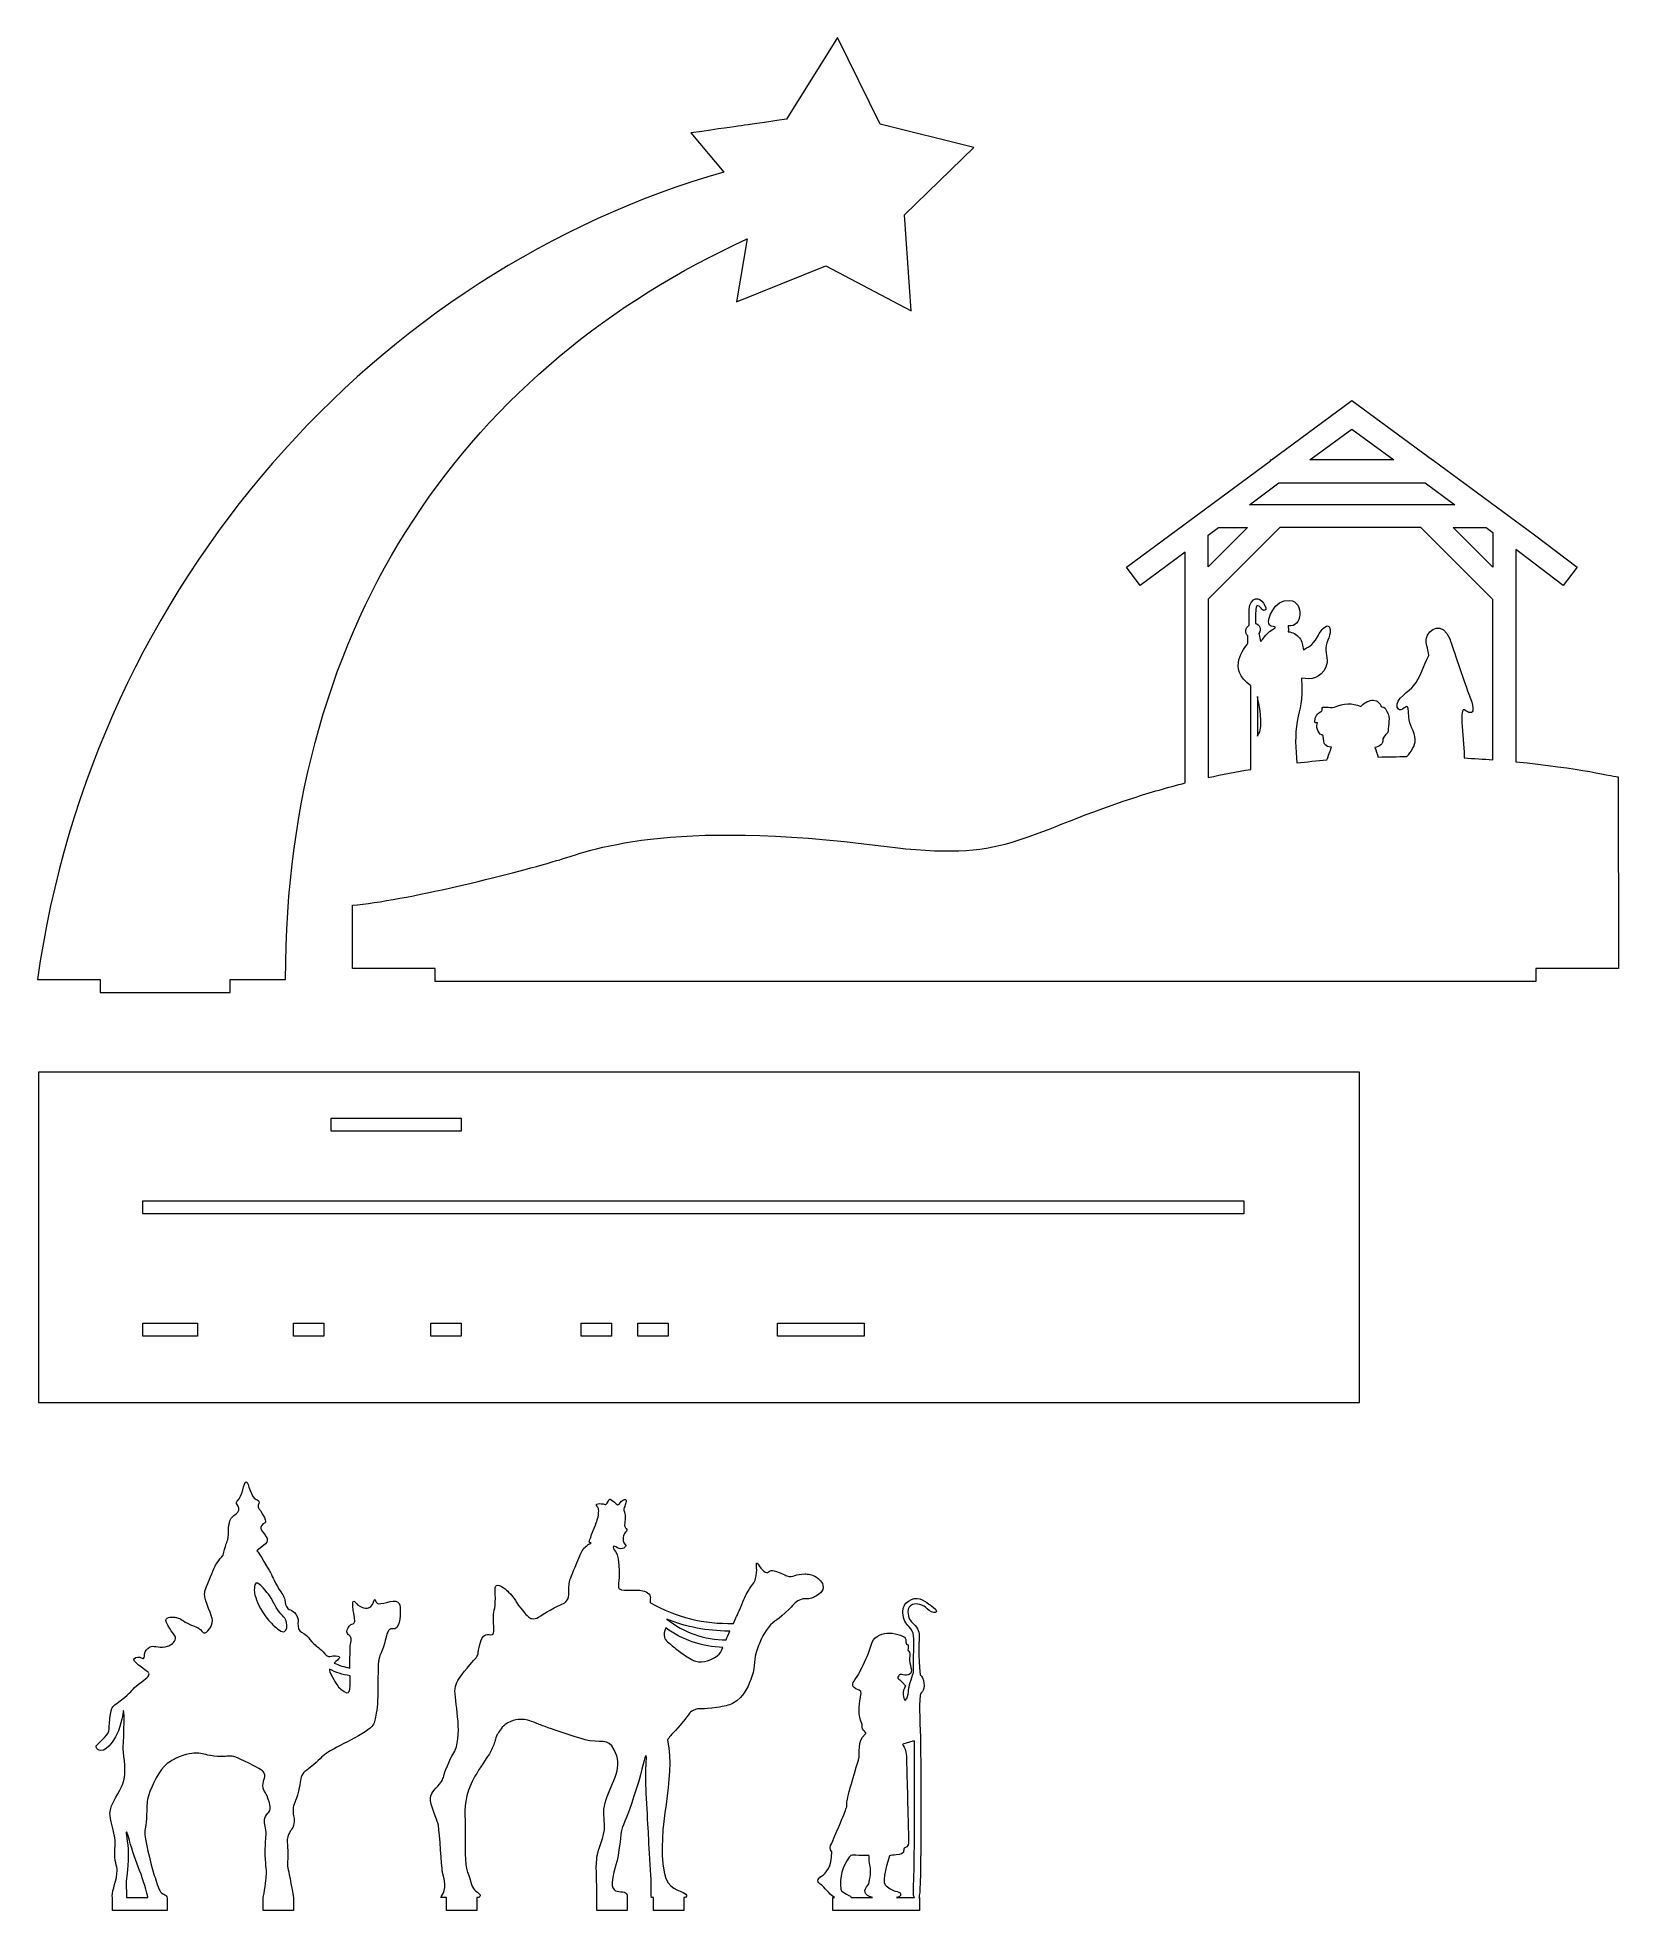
# Model space of a CAD drawing. Header units: inches. Extents: x 365 to 730, y -451 to -18.
import ezdxf

# ---------------------------------------------------------------- set-up
doc = ezdxf.new("R2010")
doc.units = ezdxf.units.IN
doc.header["$MEASUREMENT"] = 0
doc.layers.add('_U+0421_U+043B_U+043E_U+0439 1', color=7, linetype='Continuous')

msp = doc.modelspace()

# ---------------------------------------------------------------- linework, layer by layer
at = {"layer": '_U+0421_U+043B_U+043E_U+0439 1', "color": 1, "lineweight": 5, "true_color": 0xff000d}
for points in [[(668.72, -108.71), (678.44, -115.85), (659.08, -115.85), (668.72, -108.71)], [(651.92, -121.14), (685.65, -121.14), (692.5, -126.18), (645.12, -126.18), (651.92, -121.14)], [(635.61, -133.21), (637.97, -131.47), (644.63, -131.47), (635.61, -140.5), (635.61, -133.21)], [(701.25, -140.58), (692.14, -131.47), (699.71, -131.47), (701.25, -132.6), (701.25, -140.58)], [(365.73, -257.14), (365.73, -333.34), (670.53, -333.34), (670.53, -257.14), (365.73, -257.14)], [(433.25, -267.72), (463.25, -267.72), (463.25, -270.72), (433.25, -270.72), (433.25, -267.72)], [(643.79, -289.86), (389.79, -289.86), (389.79, -286.86), (643.79, -286.86), (643.79, -289.86)], [(402.37, -318.08), (389.79, -318.08), (389.79, -315.08), (402.37, -315.08), (402.37, -318.08)], [(431.52, -318.08), (424.52, -318.08), (424.52, -315.08), (431.52, -315.08), (431.52, -318.08)], [(463.27, -318.08), (456.27, -318.08), (456.27, -315.08), (463.27, -315.08), (463.27, -318.08)], [(497.96, -318.08), (490.96, -318.08), (490.96, -315.08), (497.96, -315.08), (497.96, -318.08)], [(511.01, -318.08), (504.01, -318.08), (504.01, -315.08), (511.01, -315.08), (511.01, -318.08)], [(556.2, -318.08), (536.2, -318.08), (536.2, -315.08), (556.2, -315.08), (556.2, -318.08)]]:
    msp.add_lwpolyline(points, dxfattribs=at)
for points, knots in [([(565.53, -59.24), (565.53, -59.24), (567.06, -81.45), (567.06, -81.45), (567.06, -81.45), (547.37, -71.06), (547.37, -71.06), (547.37, -71.06), (526.73, -79.37), (526.73, -79.37), (526.73, -79.37), (529.24, -64.84), (529.24, -64.84), (465.84, -93.81), (422.72, -151.88), (422.72, -235.73), (422.72, -235.73), (409.92, -235.73), (409.92, -235.73), (409.92, -235.73), (409.92, -238.73), (409.92, -238.73), (409.92, -238.73), (379.92, -238.73), (379.92, -238.73), (379.92, -238.73), (379.92, -235.73), (379.92, -235.73), (379.92, -235.73), (365.48, -235.73), (365.48, -235.73), (378.38, -143.92), (444.41, -71.9), (523.84, -49.45), (523.84, -49.45), (516.24, -40.37), (516.24, -40.37), (530.76, -38.29), (525.34, -39.07), (538.28, -37.21), (538.28, -37.21), (550.09, -18.34), (550.09, -18.34), (550.09, -18.34), (559.9, -38.32), (559.9, -38.32), (559.9, -38.32), (581.5, -43.73), (581.5, -43.73), (581.5, -43.73), (565.53, -59.24), (565.53, -59.24)], [0, 0, 0, 0, 1, 1, 1, 2, 2, 2, 3, 3, 3, 4, 4, 4, 5, 5, 5, 6, 6, 6, 7, 7, 7, 8, 8, 8, 9, 9, 9, 10, 10, 10, 11, 11, 11, 12, 12, 12, 13, 13, 13, 14, 14, 14, 15, 15, 15, 16, 16, 16, 17, 17, 17, 17]), ([(730.18, -189), (729.9, -189.02), (720.85, -186.9), (706.54, -185.5), (706.54, -185.5), (706.54, -136.48), (706.54, -136.48), (706.54, -136.48), (707.5, -137.19), (707.5, -137.19), (707.5, -137.19), (717.53, -144.8), (717.53, -144.8), (717.53, -144.8), (720.73, -140.59), (720.73, -140.59), (720.73, -140.59), (710.86, -133.09), (710.86, -133.09), (710.86, -133.09), (687.47, -115.92), (687.47, -115.92), (687.47, -115.92), (687.47, -115.85), (687.47, -115.85), (687.47, -115.85), (687.38, -115.85), (687.38, -115.85), (687.38, -115.85), (668.71, -102.14), (668.71, -102.14), (668.71, -102.14), (650.18, -115.85), (650.18, -115.85), (650.18, -115.85), (649.95, -115.85), (649.95, -115.85), (649.95, -115.85), (649.95, -116.02), (649.95, -116.02), (649.95, -116.02), (616.77, -140.57), (616.77, -140.57), (616.77, -140.57), (619.92, -144.82), (619.92, -144.82), (619.92, -144.82), (630.32, -137.13), (630.32, -137.13), (630.32, -137.13), (630.32, -190.39), (630.32, -190.39), (626.29, -191.4), (622.24, -192.55), (618.19, -193.88), (591.33, -202.68), (589.37, -208.67), (560.77, -204.98), (510.4, -198.47), (492.78, -206.06), (485.24, -208.32), (474.61, -211.51), (450.1, -217.55), (438.17, -218.63), (438.17, -218.63), (438.17, -233.24), (438.17, -233.24), (438.17, -233.24), (457.22, -233.24), (457.22, -233.24), (457.22, -233.24), (457.22, -236.24), (457.22, -236.24), (457.22, -236.24), (711.22, -236.24), (711.22, -236.24), (711.22, -236.24), (711.22, -233.24), (711.22, -233.24), (711.22, -233.24), (730.27, -233.24), (730.27, -233.24), (730.27, -233.24), (730.18, -189), (730.18, -189)], [0, 0, 0, 0, 1, 1, 1, 2, 2, 2, 3, 3, 3, 4, 4, 4, 5, 5, 5, 6, 6, 6, 7, 7, 7, 8, 8, 8, 9, 9, 9, 10, 10, 10, 11, 11, 11, 12, 12, 12, 13, 13, 13, 14, 14, 14, 15, 15, 15, 16, 16, 16, 17, 17, 17, 18, 18, 18, 19, 19, 19, 20, 20, 20, 21, 21, 21, 22, 22, 22, 23, 23, 23, 24, 24, 24, 25, 25, 25, 26, 26, 26, 27, 27, 27, 28, 28, 28, 28]), ([(701.25, -185.04), (699.14, -184.88), (696.95, -184.73), (694.67, -184.62), (694.84, -181.57), (693.05, -171.89), (695.03, -173.73), (695.17, -173.86), (698.19, -175.86), (695.75, -169.89), (694.22, -166.12), (692.33, -159.71), (691.31, -157.14), (689.7, -153.08), (686.35, -154.61), (685.92, -157.18), (685.75, -158.24), (686.31, -159.05), (686.5, -161.01), (685.19, -163.24), (684.69, -165.99), (682.99, -167.99), (682.09, -169.05), (678.63, -171.11), (679.2, -172.87), (679.33, -173.27), (679.65, -173.59), (680.06, -173.49), (681.15, -173.22), (681.84, -171.22), (681.86, -175.2), (681.87, -176.93), (683.36, -178.58), (683.36, -180.33), (683.36, -181.87), (682.41, -183.17), (681.43, -184.3), (679.28, -184.31), (677.08, -184.35), (674.85, -184.41), (674.58, -183.68), (674.31, -182.94), (674.03, -182.17), (675.23, -182.03), (675.92, -181.52), (675.89, -180.21), (675.88, -179.74), (677.18, -178.83), (677.15, -178.43), (677, -176.93), (677.82, -175.41), (676.83, -173.86), (676.49, -173.31), (676.44, -172.78), (675.67, -172.8), (675.58, -172.8), (675.45, -172.64), (675.4, -172.54), (675, -171.65), (674.38, -171.2), (673.37, -171.32), (672.32, -171.43), (671.55, -171.99), (670.79, -172.78), (668.82, -171.79), (666.8, -171.99), (664.74, -172.9), (664.2, -173.14), (663.45, -172.88), (662.79, -172.89), (662.34, -172.9), (661.66, -172.68), (661.86, -173.61), (661.88, -173.72), (661.57, -173.93), (661.39, -174.05), (660.51, -174.65), (660.1, -175.45), (660.25, -176.55), (660.44, -176.54), (660.6, -176.53), (660.78, -176.52), (660.37, -178.12), (661.18, -179.11), (662.14, -179.49), (662.24, -181.63), (662.47, -181.95), (664.06, -182.12), (663.69, -183.11), (663.35, -184.1), (662.98, -185.08), (660.69, -185.27), (658.38, -185.49), (656.04, -185.76), (655.75, -182.57), (655.58, -179.27), (656.14, -176.21), (656.78, -172.67), (657.37, -172.16), (657.12, -166.18), (659.42, -166.63), (661.57, -166.21), (662.73, -163.67), (663.42, -162.18), (662.7, -160.8), (662.76, -159.27), (662.83, -157.54), (664.21, -156.25), (663.58, -154.47), (663.47, -154.18), (663.17, -154.05), (662.89, -154.2), (661.85, -154.74), (661.35, -155.64), (660.81, -156.65), (659.61, -158.95), (658.51, -158.97), (657.59, -159.69), (657.38, -158.67), (657.37, -157.75), (656.63, -156.87), (655.97, -156.07), (655.08, -155.62), (654.08, -155.48), (654.09, -155.02), (654.09, -154.56), (654.07, -154.1), (657.35, -154.81), (657.77, -148.54), (654.45, -148.25), (650.57, -147.92), (649.36, -152.75), (649.55, -153.59), (649.72, -154.33), (650.45, -154.2), (651.06, -154.35), (651.06, -154.35), (651.02, -154.58), (651.02, -154.58), (647.05, -156.91), (648.21, -159.52), (647.25, -155.91), (648.03, -154.92), (647.47, -153.7), (646.5, -153.62), (646.55, -150.97), (646.54, -150.84), (646.6, -150.38), (646.7, -148.42), (647.93, -150.33), (648.07, -150.39), (648.32, -150.77), (649.04, -150.52), (648.89, -150), (648.47, -148.45), (646.78, -146.84), (645.54, -148.71), (645.02, -149.5), (644.95, -150.61), (645.08, -154.01), (644.21, -154.51), (643.93, -155.87), (644.74, -156.42), (644.71, -156.99), (644.72, -157.56), (644.76, -158.13), (643.94, -159.36), (639.83, -163.88), (645.42, -168), (645.42, -168), (645.42, -187.25), (645.42, -187.25), (642.18, -187.79), (638.9, -188.42), (635.61, -189.14), (635.61, -189.14), (635.61, -147.98), (635.61, -147.98), (635.61, -147.98), (652.12, -131.47), (652.12, -131.47), (652.12, -131.47), (684.65, -131.47), (684.65, -131.47), (684.65, -131.47), (701.25, -148.06), (701.25, -148.06), (701.25, -148.06), (701.25, -185.04), (701.25, -185.04)], [0, 0, 0, 0, 1, 1, 1, 2, 2, 2, 3, 3, 3, 4, 4, 4, 5, 5, 5, 6, 6, 6, 7, 7, 7, 8, 8, 8, 9, 9, 9, 10, 10, 10, 11, 11, 11, 12, 12, 12, 13, 13, 13, 14, 14, 14, 15, 15, 15, 16, 16, 16, 17, 17, 17, 18, 18, 18, 19, 19, 19, 20, 20, 20, 21, 21, 21, 22, 22, 22, 23, 23, 23, 24, 24, 24, 25, 25, 25, 26, 26, 26, 27, 27, 27, 28, 28, 28, 29, 29, 29, 30, 30, 30, 31, 31, 31, 32, 32, 32, 33, 33, 33, 34, 34, 34, 35, 35, 35, 36, 36, 36, 37, 37, 37, 38, 38, 38, 39, 39, 39, 40, 40, 40, 41, 41, 41, 42, 42, 42, 43, 43, 43, 44, 44, 44, 45, 45, 45, 46, 46, 46, 47, 47, 47, 48, 48, 48, 49, 49, 49, 50, 50, 50, 51, 51, 51, 52, 52, 52, 53, 53, 53, 54, 54, 54, 55, 55, 55, 56, 56, 56, 57, 57, 57, 58, 58, 58, 59, 59, 59, 60, 60, 60, 61, 61, 61, 62, 62, 62, 63, 63, 63, 63]), ([(647, -179.51), (646.99, -179.52), (646.98, -179.54), (646.96, -179.56), (646.96, -179.56), (646.96, -170.42), (646.96, -170.42), (647.16, -171.59), (648.63, -177.43), (647, -179.51)], [0, 0, 0, 0, 1, 1, 1, 2, 2, 2, 3, 3, 3, 3]), ([(449.17, -381.31), (449.13, -380.36), (449.09, -379.75), (448.64, -379.42), (447.63, -378.68), (444.53, -380.25), (443.83, -379.71), (443.44, -379.41), (443.49, -378.85), (443.29, -378.85), (443.02, -378.83), (443.09, -379.88), (442.39, -380.45), (441.84, -380.89), (440.64, -381.12), (439.34, -380.04), (438.63, -379.43), (438.01, -377.92), (438.35, -381.39), (438.56, -383.13), (438.91, -383.71), (438.52, -384.23), (438.22, -384.64), (437.87, -384.44), (437.41, -384.97), (437.01, -385.43), (436.73, -386.19), (437, -386.7), (437.17, -387.03), (437.42, -386.97), (437.66, -387.28), (438.09, -387.83), (437.78, -388.67), (437.62, -389.42), (437.6, -389.47), (437.59, -390.5), (437.58, -392.54), (437.57, -393.31), (437.57, -394), (437.58, -394.64), (436.26, -394.44), (435.06, -394.02), (433.96, -393.49), (435.02, -392.48), (435.96, -391.95), (434.25, -391.8), (433.42, -391.73), (433.12, -392.06), (432.6, -391.96), (432.15, -391.88), (431.99, -391.57), (431.4, -390.94), (430.23, -389.65), (429.95, -389.9), (428.77, -388.59), (427.96, -387.68), (428.15, -387.63), (427.58, -387.15), (426.69, -386.4), (426.02, -386.36), (425.73, -385.63), (425.44, -384.88), (425.64, -383.76), (425.61, -383.41), (425.51, -382.45), (424.71, -381.79), (424.53, -381.64), (423.93, -381.14), (423.7, -381.31), (423.26, -380.9), (422.68, -380.35), (422.69, -379.64), (422.52, -378.89), (422.32, -377.98), (422.07, -377.87), (420.87, -375.84), (419.42, -373.36), (419.8, -373.54), (418.49, -371.36), (415.99, -367.19), (416.6, -368.17), (416.1, -367.58), (418.61, -365.65), (419.07, -365.4), (417.89, -363.79), (417.39, -363.1), (417.07, -362.94), (417.04, -362.48), (417.01, -362.12), (417.16, -361.83), (417.21, -361.76), (417.65, -360.98), (418.53, -361.47), (417.83, -359.94), (417, -357.86), (415.95, -357.94), (416.54, -356.64), (416.69, -356.32), (416.52, -355.92), (416.18, -355.85), (414.62, -355.52), (414.2, -351.68), (413.64, -351.65), (413.03, -351.65), (412.77, -355.18), (411.6, -356.07), (411.34, -356.27), (411.32, -356.63), (411.52, -356.89), (411.92, -357.41), (412.11, -358.09), (411.71, -358.67), (411.57, -358.8), (411.43, -358.93), (411.31, -359.08), (411.31, -359.08), (411.31, -359.08), (411.3, -359.08), (409.86, -360.13), (409.81, -360.3), (409.59, -362.37), (409.44, -363.7), (409.63, -364.02), (409.38, -365.05), (409.24, -365.67), (409.17, -365.53), (408.83, -366.57), (408.44, -367.74), (408.41, -368.22), (408.31, -368.63), (407.9, -369.08), (407.4, -369.66), (406.94, -370.33), (406.46, -371), (406, -372.12), (405.08, -374.36), (404.11, -376.73), (404.06, -377.1), (404.05, -377.45), (404.01, -379.42), (405.91, -382.64), (405.86, -383.66), (405.79, -385.17), (404.6, -386.66), (403.89, -386.53), (403.67, -386.49), (403.58, -386.31), (403.36, -386.04), (402.72, -385.28), (402.08, -385.2), (400.8, -384.64), (398.68, -383.72), (398.84, -383.24), (397.55, -383), (397.35, -382.96), (395.55, -382.63), (395.17, -383.33), (394.93, -383.76), (395.33, -384.4), (396.03, -385.55), (396.94, -387.02), (397.39, -387.21), (397.35, -387.81), (397.28, -388.72), (396.13, -389.38), (395.5, -389.62), (393.99, -390.19), (392.37, -389.46), (391.72, -389.66), (391.13, -389.84), (390.6, -390.34), (390.36, -390.9), (390.03, -391.63), (390.27, -392.27), (389.94, -392.42), (389.73, -392.52), (389.56, -392.25), (389.08, -392.17), (388.51, -392.08), (387.78, -392.31), (387.68, -392.67), (387.64, -392.81), (387.69, -393.09), (389.37, -394.39), (390.8, -395.49), (391.17, -395.6), (391.22, -396), (391.3, -396.62), (390.48, -397.03), (389, -398.21), (387.02, -399.8), (387.52, -399.83), (385.55, -401.43), (382.6, -403.8), (382.6, -403.12), (382.21, -406.28), (381.83, -409.51), (382.49, -409.14), (380.24, -411.38), (379.42, -412.21), (378.94, -412.49), (379.01, -412.9), (379.07, -413.3), (379.63, -413.63), (380.11, -413.68), (381.71, -413.84), (383.55, -410.65), (384.15, -409.12), (385.17, -406.46), (385.19, -404.47), (385.34, -404.47), (385.7, -404.5), (385.25, -412.96), (385.26, -413.31), (385.33, -415.5), (386.15, -418.44), (385.17, -421.37), (384.62, -423.06), (382.23, -426.05), (382.17, -428.24), (382.16, -429), (383.23, -433.16), (383.32, -433.84), (383.53, -435.24), (383.32, -435.63), (383.32, -437.29), (383.34, -440.28), (384.02, -440.23), (383.82, -442.1), (383.56, -444.42), (382.43, -446.64), (382.8, -447.64), (382.8, -447.64), (382.8, -450.61), (382.8, -450.61), (382.8, -450.61), (395.39, -450.61), (395.39, -450.61), (395.39, -450.61), (395.39, -447.76), (395.39, -447.76), (395.24, -446.76), (394.58, -447.12), (393.87, -446.26), (393.37, -445.64), (392.85, -443.71), (392.44, -442.52), (391.41, -439.03), (390.31, -434.25), (390.23, -433.09), (390.16, -431.9), (390.39, -431.96), (390.6, -429.35), (390.84, -426.57), (390.59, -426.45), (390.89, -424.99), (391.31, -422.98), (393.1, -418.96), (394.68, -417.38), (395.7, -416.36), (396.72, -415.83), (397.31, -415.53), (399.64, -414.35), (401.73, -414.3), (402.2, -414.3), (403.84, -414.28), (403.76, -414.69), (406.19, -414.96), (411.24, -415.51), (408.51, -413.66), (415.41, -417.22), (417.23, -418.15), (417.58, -418.4), (417.8, -418.9), (418.26, -420.03), (417.24, -420.7), (417.58, -422.36), (417.76, -423.2), (418.03, -423.04), (418.66, -424.7), (419.91, -428.02), (418.68, -427.61), (418.08, -428.9), (417.6, -429.92), (417.96, -430.82), (418.16, -432.03), (418.4, -433.45), (418.08, -433.23), (418.04, -436.55), (417.99, -440.42), (418.44, -440.33), (418.24, -442.92), (418.22, -443.28), (417.81, -446.91), (417.54, -447.61), (417.54, -447.61), (417.54, -450.61), (417.54, -450.61), (417.54, -450.61), (424.54, -450.61), (424.54, -450.61), (424.54, -450.61), (424.54, -447.61), (424.54, -447.61), (422.75, -437.17), (423.22, -442.55), (423.22, -437.95), (423.22, -434.65), (422.93, -434.61), (423.22, -433.59), (423.67, -432.01), (424.39, -432.03), (424.66, -430.51), (424.89, -429.22), (424.42, -429), (424.45, -427.46), (424.49, -425.85), (425.01, -425.77), (425.69, -423.1), (426.32, -420.62), (425.99, -420.16), (426.72, -419.07), (427.15, -418.42), (427.25, -418.61), (429.14, -416.97), (431, -415.36), (431.23, -414.91), (432.52, -414.05), (433.88, -413.11), (441.96, -409.43), (442.88, -407.84), (443.3, -407.12), (443.42, -406.42), (443.66, -405.05), (443.83, -404.1), (443.89, -403.3), (443.95, -401.96), (444.03, -400.05), (444, -399.29), (444.03, -396.86), (444.08, -393.56), (444.16, -393.05), (444.24, -392.71), (444.57, -391.05), (444.85, -391.38), (445.51, -388.96), (446.01, -387.17), (446.15, -385.92), (446.99, -385.63), (447.41, -385.49), (447.53, -385.73), (447.94, -385.59), (449.36, -385.09), (449.19, -381.69), (449.17, -381.31)], [0, 0, 0, 0, 1, 1, 1, 2, 2, 2, 3, 3, 3, 4, 4, 4, 5, 5, 5, 6, 6, 6, 7, 7, 7, 8, 8, 8, 9, 9, 9, 10, 10, 10, 11, 11, 11, 12, 12, 12, 13, 13, 13, 14, 14, 14, 15, 15, 15, 16, 16, 16, 17, 17, 17, 18, 18, 18, 19, 19, 19, 20, 20, 20, 21, 21, 21, 22, 22, 22, 23, 23, 23, 24, 24, 24, 25, 25, 25, 26, 26, 26, 27, 27, 27, 28, 28, 28, 29, 29, 29, 30, 30, 30, 31, 31, 31, 32, 32, 32, 33, 33, 33, 34, 34, 34, 35, 35, 35, 36, 36, 36, 37, 37, 37, 38, 38, 38, 39, 39, 39, 40, 40, 40, 41, 41, 41, 42, 42, 42, 43, 43, 43, 44, 44, 44, 45, 45, 45, 46, 46, 46, 47, 47, 47, 48, 48, 48, 49, 49, 49, 50, 50, 50, 51, 51, 51, 52, 52, 52, 53, 53, 53, 54, 54, 54, 55, 55, 55, 56, 56, 56, 57, 57, 57, 58, 58, 58, 59, 59, 59, 60, 60, 60, 61, 61, 61, 62, 62, 62, 63, 63, 63, 64, 64, 64, 65, 65, 65, 66, 66, 66, 67, 67, 67, 68, 68, 68, 69, 69, 69, 70, 70, 70, 71, 71, 71, 72, 72, 72, 73, 73, 73, 74, 74, 74, 75, 75, 75, 76, 76, 76, 77, 77, 77, 78, 78, 78, 79, 79, 79, 80, 80, 80, 81, 81, 81, 82, 82, 82, 83, 83, 83, 84, 84, 84, 85, 85, 85, 86, 86, 86, 87, 87, 87, 88, 88, 88, 89, 89, 89, 90, 90, 90, 91, 91, 91, 92, 92, 92, 93, 93, 93, 94, 94, 94, 95, 95, 95, 96, 96, 96, 97, 97, 97, 98, 98, 98, 99, 99, 99, 100, 100, 100, 101, 101, 101, 102, 102, 102, 103, 103, 103, 104, 104, 104, 105, 105, 105, 106, 106, 106, 107, 107, 107, 108, 108, 108, 109, 109, 109, 110, 110, 110, 111, 111, 111, 112, 112, 112, 113, 113, 113, 114, 114, 114, 115, 115, 115, 116, 116, 116, 117, 117, 117, 118, 118, 118, 118]), ([(545.21, -373.71), (544.2, -373.01), (543.13, -372.96), (542.52, -372.93), (540.45, -372.87), (539.89, -373.84), (538.41, -373.38), (537.99, -373.24), (538.05, -373.17), (536.83, -372.67), (535.52, -372.13), (535.12, -372.07), (534.74, -372.17), (534.18, -372.31), (534.13, -372.63), (533.7, -372.61), (533.24, -372.58), (532.92, -372.2), (532.38, -371.57), (531.72, -370.78), (531.6, -370.38), (531.45, -370.42), (531.15, -370.49), (531.71, -372.14), (531.17, -373.98), (530.84, -375.12), (530.38, -375.3), (529.42, -376.89), (528.74, -378.01), (528.65, -378.45), (527.66, -380.78), (526.86, -382.69), (526.7, -382.9), (526.04, -384.33), (519.32, -384.54), (512.81, -382.97), (506.93, -379.57), (506.89, -379.52), (506.86, -379.47), (506.82, -379.42), (506.82, -379.38), (506.82, -379.34), (506.82, -379.3), (506.85, -378.47), (506.99, -378.22), (506.77, -377.82), (506.28, -376.91), (504.84, -376.74), (504.14, -376.67), (503.56, -376.6), (503.57, -376.68), (502, -376.67), (500.18, -376.65), (499.89, -376.55), (499.7, -376.34), (499.39, -376), (499.54, -375.61), (499.64, -374.36), (499.76, -372.86), (499.66, -371.79), (499.53, -370.3), (499.41, -368.89), (499.26, -368.51), (499.15, -368.28), (498.74, -367.4), (498.23, -367.16), (498.33, -366.74), (498.34, -366.64), (498.39, -366.57), (498.46, -366.51), (498.66, -366.59), (498.81, -366.66), (498.89, -366.7), (499.4, -366.94), (499.92, -367.25), (500.49, -367.07), (500.85, -366.95), (501.23, -366.64), (501.22, -366.33), (501.21, -366.06), (500.87, -366.03), (500.69, -365.57), (500.66, -365.5), (500.64, -365.44), (500.64, -365.37), (500.6, -365.2), (500.61, -365.02), (500.62, -364.74), (500.64, -364.35), (500.67, -363.98), (500.89, -363.61), (501.16, -363.16), (501.46, -363.17), (501.48, -362.88), (501.52, -362.54), (501.13, -362.45), (500.96, -361.95), (500.85, -361.63), (500.95, -361.54), (501.03, -360.75), (501.06, -360.36), (501.08, -360.04), (501.08, -359.75), (501.08, -359.52), (501.07, -359.29), (501.03, -359.05), (500.91, -358.46), (500.75, -358.36), (500.79, -357.92), (500.81, -357.64), (500.89, -357.61), (501.09, -356.99), (501.29, -356.33), (501.41, -355.96), (501.25, -355.82), (501.11, -355.69), (500.79, -355.81), (500.69, -355.86), (499.92, -356.16), (499.88, -356.96), (499.42, -356.99), (499.29, -357), (499.24, -356.93), (498.59, -356.39), (497.74, -355.68), (497.64, -355.63), (497.53, -355.66), (497.09, -355.74), (497.19, -356.69), (496.63, -356.89), (496.34, -356.99), (496.23, -356.77), (495.56, -356.72), (495.2, -356.69), (494.48, -356.7), (494.4, -356.96), (494.34, -357.13), (494.67, -357.27), (494.87, -357.72), (494.93, -357.86), (495.01, -358.1), (494.96, -358.75), (494.91, -359.57), (494.72, -360.21), (494.63, -360.48), (494.46, -361.03), (494.39, -361.14), (493.9, -362.38), (492.78, -365.21), (493.36, -364.06), (493.07, -364.71), (492.88, -365.13), (492.69, -365.49), (492.84, -365.67), (492.92, -365.77), (493.06, -365.78), (493.22, -365.77), (492.72, -366.01), (492.34, -366.31), (492.08, -366.52), (491.3, -367.13), (491, -367.83), (490.37, -369.31), (489.07, -372.39), (488.43, -373.92), (488.34, -374.31), (487.71, -377.15), (488.52, -377.81), (487.63, -379.08), (486.98, -380.01), (486.54, -379.69), (483.74, -381.27), (481.26, -382.68), (480.61, -383.49), (479.51, -383.25), (478.92, -383.12), (478.47, -382.61), (477.6, -381.6), (475.74, -379.47), (475.72, -378.53), (474.19, -377.11), (473.88, -376.81), (472.12, -375.17), (471.35, -375.63), (470.91, -375.88), (471.12, -376.59), (471.12, -378.48), (471.13, -381.41), (470.62, -381.26), (470.69, -383.79), (470.73, -385.46), (470.98, -386.61), (470.41, -386.92), (469.98, -387.15), (469.48, -386.68), (468.82, -386.98), (467.52, -387.54), (467.26, -390.82), (467.12, -391.36), (466.83, -392.45), (466.39, -392.39), (464.6, -394.65), (463.01, -396.65), (462.22, -397.65), (461.91, -398.88), (461.32, -401.21), (463.52, -408.1), (462.13, -412.81), (461.62, -414.51), (461.23, -414.35), (460.05, -417.19), (458.97, -419.79), (459.38, -419.72), (458.68, -420.81), (457.55, -422.57), (456.27, -423.08), (456.15, -424.65), (456.04, -426.06), (457.72, -430), (457.85, -430.35), (458.16, -431.16), (458.56, -438.19), (458.82, -440.85), (458.86, -441.35), (458.91, -441.7), (458.95, -441.82), (460.34, -446.18), (458.72, -446.65), (458.58, -447.61), (458.58, -447.61), (459.87, -447.61), (459.87, -447.61), (459.87, -447.61), (459.87, -450.61), (459.87, -450.61), (459.87, -450.61), (466.87, -450.61), (466.87, -450.61), (466.87, -450.61), (466.87, -447.61), (466.87, -447.61), (466.87, -447.61), (467.28, -447.61), (467.28, -447.61), (468.22, -446.99), (467.19, -446.69), (466.33, -445.87), (465.57, -445.14), (465.23, -443.12), (464.82, -442.09), (464.65, -441.7), (464.53, -441.31), (464.44, -440.85), (464.26, -439.91), (464.19, -438.63), (464.16, -436.22), (464.12, -433.69), (464.18, -433.71), (464.16, -431.07), (464.13, -427.64), (463.73, -425.48), (465.53, -421.36), (466.18, -419.87), (467.13, -418.41), (469.04, -415.49), (469.77, -414.37), (470.17, -413.81), (470.57, -412.81), (471.1, -411.52), (471, -411.08), (471.56, -410.01), (471.84, -409.49), (472.37, -408.5), (473.42, -407.71), (475.06, -406.47), (476.89, -406.48), (477.43, -406.5), (478.64, -406.53), (479.26, -406.87), (481.22, -407.65), (482.53, -408.18), (490.75, -411.11), (492.9, -411.43), (496.42, -411.98), (497.61, -410.56), (499.13, -414.9), (500.42, -418.56), (497.05, -422.49), (496.27, -426.52), (495.92, -428.38), (496.45, -430.12), (496.28, -431.95), (496.11, -433.83), (495.15, -435.55), (494.75, -437.38), (494.45, -438.76), (494.38, -440.1), (494.43, -441.47), (494.47, -442.86), (494.52, -445.13), (494.56, -446.52), (494.56, -446.52), (494.56, -450.61), (494.56, -450.61), (494.56, -450.61), (501.56, -450.61), (501.56, -450.61), (501.56, -450.61), (501.56, -447.61), (501.56, -447.61), (501.81, -444.26), (495.9, -449.63), (498.95, -440.1), (499.72, -437.68), (500, -432.54), (500.4, -431.56), (500.4, -431.56), (502.14, -427.45), (503.7, -422.4), (505.13, -417.77), (505.61, -414.79), (505.89, -414.83), (506.11, -414.87), (505.85, -416.7), (505.83, -420.15), (505.83, -423.17), (506.55, -434.19), (506.55, -434.41), (506.49, -436.34), (506.98, -440.87), (507.06, -443.47), (507.1, -444.59), (506.93, -447.07), (507.17, -447.61), (507.17, -447.61), (507.61, -447.61), (507.61, -447.61), (507.61, -447.61), (507.61, -450.61), (507.61, -450.61), (507.61, -450.61), (514.61, -450.61), (514.61, -450.61), (514.61, -450.61), (514.61, -447.61), (514.61, -447.61), (514.61, -447.61), (514.84, -447.61), (514.84, -447.61), (515.25, -447.61), (515.43, -447.09), (515.1, -446.84), (513.44, -445.53), (510.91, -446.09), (510.07, -441.79), (508.09, -431.57), (512.95, -420.39), (510.81, -411.3), (511.16, -410.58), (511.67, -410.2), (513.24, -408.42), (516.07, -405.21), (515.75, -404.93), (516.75, -404.42), (518.23, -403.66), (518.73, -404.35), (522.23, -403.76), (524.04, -403.45), (524.95, -403.3), (525.85, -402.83), (528.69, -401.34), (529.79, -398.12), (530.3, -396.63), (531.28, -393.72), (530.52, -393.15), (531.66, -389.94), (532.11, -388.72), (532.71, -387.06), (534.08, -385.33), (535.68, -383.31), (536.18, -383.88), (538.96, -381), (540.06, -379.87), (540.56, -379.17), (541.7, -378.8), (542.85, -378.44), (543.37, -378.9), (544.5, -378.36), (545.03, -378.12), (546.68, -377.34), (546.75, -376.01), (546.81, -374.8), (545.54, -373.93), (545.21, -373.71)], [0, 0, 0, 0, 1, 1, 1, 2, 2, 2, 3, 3, 3, 4, 4, 4, 5, 5, 5, 6, 6, 6, 7, 7, 7, 8, 8, 8, 9, 9, 9, 10, 10, 10, 11, 11, 11, 12, 12, 12, 13, 13, 13, 14, 14, 14, 15, 15, 15, 16, 16, 16, 17, 17, 17, 18, 18, 18, 19, 19, 19, 20, 20, 20, 21, 21, 21, 22, 22, 22, 23, 23, 23, 24, 24, 24, 25, 25, 25, 26, 26, 26, 27, 27, 27, 28, 28, 28, 29, 29, 29, 30, 30, 30, 31, 31, 31, 32, 32, 32, 33, 33, 33, 34, 34, 34, 35, 35, 35, 36, 36, 36, 37, 37, 37, 38, 38, 38, 39, 39, 39, 40, 40, 40, 41, 41, 41, 42, 42, 42, 43, 43, 43, 44, 44, 44, 45, 45, 45, 46, 46, 46, 47, 47, 47, 48, 48, 48, 49, 49, 49, 50, 50, 50, 51, 51, 51, 52, 52, 52, 53, 53, 53, 54, 54, 54, 55, 55, 55, 56, 56, 56, 57, 57, 57, 58, 58, 58, 59, 59, 59, 60, 60, 60, 61, 61, 61, 62, 62, 62, 63, 63, 63, 64, 64, 64, 65, 65, 65, 66, 66, 66, 67, 67, 67, 68, 68, 68, 69, 69, 69, 70, 70, 70, 71, 71, 71, 72, 72, 72, 73, 73, 73, 74, 74, 74, 75, 75, 75, 76, 76, 76, 77, 77, 77, 78, 78, 78, 79, 79, 79, 80, 80, 80, 81, 81, 81, 82, 82, 82, 83, 83, 83, 84, 84, 84, 85, 85, 85, 86, 86, 86, 87, 87, 87, 88, 88, 88, 89, 89, 89, 90, 90, 90, 91, 91, 91, 92, 92, 92, 93, 93, 93, 94, 94, 94, 95, 95, 95, 96, 96, 96, 97, 97, 97, 98, 98, 98, 99, 99, 99, 100, 100, 100, 101, 101, 101, 102, 102, 102, 103, 103, 103, 104, 104, 104, 105, 105, 105, 106, 106, 106, 107, 107, 107, 108, 108, 108, 109, 109, 109, 110, 110, 110, 111, 111, 111, 112, 112, 112, 113, 113, 113, 114, 114, 114, 115, 115, 115, 116, 116, 116, 117, 117, 117, 118, 118, 118, 119, 119, 119, 120, 120, 120, 121, 121, 121, 122, 122, 122, 123, 123, 123, 124, 124, 124, 125, 125, 125, 126, 126, 126, 127, 127, 127, 128, 128, 128, 129, 129, 129, 130, 130, 130, 131, 131, 131, 131]), ([(422.48, -386.2), (421.86, -386.51), (420.86, -385.61), (419.89, -384.72), (419.55, -384.41), (418.72, -383.63), (417.83, -382.38), (416.52, -380.51), (415.73, -378.22), (415.62, -377.74), (415.49, -377.16), (415.37, -375.24), (415.94, -375.02), (416.59, -374.77), (418.57, -377.35), (418.99, -377.94), (420.19, -379.75), (420.01, -379.93), (420.84, -381.1), (422.03, -382.82), (422.76, -382.96), (422.97, -384.15), (423.11, -384.89), (423.01, -385.94), (422.48, -386.2)], [0, 0, 0, 0, 1, 1, 1, 2, 2, 2, 3, 3, 3, 4, 4, 4, 5, 5, 5, 6, 6, 6, 7, 7, 7, 8, 8, 8, 8]), ([(571.44, -380.09), (571.34, -380.02), (571.25, -379.95), (571.14, -379.88), (569.95, -379.02), (568.31, -377.85), (566.43, -379.18), (565.56, -379.79), (565.07, -380.8), (565.13, -381.87), (565.21, -383.56), (565.92, -384.37), (566.55, -385.09), (567.97, -386.71), (567.65, -386.75), (567.62, -392.2), (567.62, -392.36), (567.6, -395.54), (567.57, -395.69), (567.17, -397.22), (566.47, -398.73), (566.42, -400.09), (566.38, -401), (566.26, -401.47), (565.67, -402.15), (565.25, -401.58), (564.86, -400.09), (565.79, -398.79), (564.54, -397.42), (564.62, -397.46), (564.23, -397.2), (563.91, -396.97), (563.92, -396.96), (564.01, -396.77), (564.17, -396.45), (564.3, -396.23), (564.49, -396.15), (564.68, -396.06), (564.92, -396.13), (565.13, -396.18), (565.83, -396.33), (566.28, -396.32), (566.61, -396.14), (567.83, -395.53), (566.43, -393.75), (566.71, -392.3), (566.81, -391.81), (566.94, -391.14), (566.31, -390.56), (566.31, -390.56), (566.37, -389.82), (566.37, -389.32), (566.37, -389.32), (566.13, -389.22), (566.13, -389.22), (565.92, -389.13), (565.81, -388.77), (565.87, -388.32), (565.92, -387.94), (565.57, -387.47), (565.25, -387.33), (564.82, -387.14), (564.4, -386.99), (564, -386.88), (562.22, -386.37), (560.66, -386.52), (559.22, -387.34), (558.35, -387.84), (558.19, -388.35), (557.87, -389.35), (557.01, -392.12), (556.21, -393.45), (555.48, -395), (554.98, -396.05), (554.82, -396.33), (554.24, -397.15), (553.79, -397.78), (552.99, -398.8), (554.33, -399.42), (555.62, -400.02), (555.62, -400.02), (555.41, -401.22), (555.41, -401.22), (555.37, -401.46), (555.37, -401.46), (555.02, -403.49), (554.79, -405.47), (555.7, -407.43), (555.81, -407.68), (555.8, -407.77), (555.79, -407.78), (555.51, -409.35), (557.13, -409.39), (556.47, -409.91), (554.46, -411.54), (555.43, -414.19), (554.9, -415.87), (549.17, -434.39), (555.48, -419.13), (548.81, -434.94), (548.77, -435.03), (548.71, -435.13), (548.66, -435.24), (548.42, -435.68), (548.03, -436.4), (548.79, -437.07), (548.63, -440.63), (547.62, -441.87), (546.35, -442.67), (545.29, -443.35), (545.28, -444.12), (546.44, -444.73), (546.9, -445.23), (548.05, -446.62), (549.34, -447.61), (549.34, -447.61), (548.97, -447.61), (548.97, -447.61), (548.97, -447.61), (548.97, -450.61), (548.97, -450.61), (548.97, -450.61), (568.97, -450.61), (568.97, -450.61), (568.97, -450.61), (568.97, -447.61), (568.97, -447.61), (568.97, -447.61), (568.85, -447.61), (568.85, -447.61), (569.11, -446.73), (569.27, -443.49), (569.3, -431.09), (569.31, -423.58), (569.26, -415.7), (569.23, -412.66), (569.23, -412.66), (569.23, -412.48), (569.23, -412.48), (569.23, -411.21), (568.97, -403.45), (568.95, -402.85), (569.22, -401.79), (568.86, -400.72), (569.67, -400.05), (570.29, -399.55), (570.1, -396.66), (569.14, -396.22), (568.19, -386.76), (570.01, -386.87), (567.57, -384.41), (566.9, -383.74), (566.32, -383.15), (566.33, -381.65), (566.34, -380.85), (566.69, -380.28), (567.36, -380.01), (568.38, -379.59), (569.81, -379.99), (570.75, -380.95), (571.32, -381.52), (572.25, -381.96), (572.63, -381.84), (572.76, -381.8), (572.85, -381.7), (572.87, -381.57), (572.9, -381.34), (572.75, -381), (571.44, -380.09)], [0, 0, 0, 0, 1, 1, 1, 2, 2, 2, 3, 3, 3, 4, 4, 4, 5, 5, 5, 6, 6, 6, 7, 7, 7, 8, 8, 8, 9, 9, 9, 10, 10, 10, 11, 11, 11, 12, 12, 12, 13, 13, 13, 14, 14, 14, 15, 15, 15, 16, 16, 16, 17, 17, 17, 18, 18, 18, 19, 19, 19, 20, 20, 20, 21, 21, 21, 22, 22, 22, 23, 23, 23, 24, 24, 24, 25, 25, 25, 26, 26, 26, 27, 27, 27, 28, 28, 28, 29, 29, 29, 30, 30, 30, 31, 31, 31, 32, 32, 32, 33, 33, 33, 34, 34, 34, 35, 35, 35, 36, 36, 36, 37, 37, 37, 38, 38, 38, 39, 39, 39, 40, 40, 40, 41, 41, 41, 42, 42, 42, 43, 43, 43, 44, 44, 44, 45, 45, 45, 46, 46, 46, 47, 47, 47, 48, 48, 48, 49, 49, 49, 50, 50, 50, 51, 51, 51, 52, 52, 52, 53, 53, 53, 54, 54, 54, 55, 55, 55, 56, 56, 56, 56]), ([(524.37, -388.15), (519.36, -388.08), (514.61, -386.49), (510.68, -383.37), (515.22, -385.21), (520.02, -386.11), (524.89, -386.11), (525.01, -386.11), (525.13, -386.11), (525.24, -386.11), (524.89, -386.91), (524.61, -387.58), (524.37, -388.15)], [0, 0, 0, 0, 1, 1, 1, 2, 2, 2, 3, 3, 3, 4, 4, 4, 4]), ([(522.4, -391.75), (521.12, -392.8), (519.08, -393.57), (517.3, -393.07), (516.72, -392.9), (516.15, -392.53), (515, -391.8), (513.91, -391.11), (513.16, -390.5), (512.42, -389.88), (511.06, -388.76), (510.37, -388.2), (510.23, -387.8), (509.89, -386.93), (510.18, -386.11), (510.44, -385.4), (514.37, -388.24), (518.91, -389.7), (523.62, -389.89), (523.16, -390.96), (522.93, -391.31), (522.4, -391.75)], [0, 0, 0, 0, 1, 1, 1, 2, 2, 2, 3, 3, 3, 4, 4, 4, 5, 5, 5, 6, 6, 6, 7, 7, 7, 7]), ([(435.48, -399.53), (434.73, -398.94), (434.33, -398.21), (433.54, -396.77), (432.95, -395.69), (432.81, -395.24), (432.85, -394.91), (434.26, -395.63), (435.85, -396.19), (437.61, -396.42), (437.69, -400.15), (437.76, -401.35), (435.48, -399.53)], [0, 0, 0, 0, 1, 1, 1, 2, 2, 2, 3, 3, 3, 4, 4, 4, 4]), ([(567.81, -411.78), (567.8, -422.38), (567.8, -429.11), (567.8, -433.13), (567.8, -433.13), (567.8, -433.16), (567.8, -433.16), (567.81, -447.23), (567.24, -446.78), (567.84, -447.61), (567.84, -447.61), (563.67, -447.61), (563.67, -447.61), (564.12, -447.5), (564.67, -447.31), (564.64, -446.85), (564.62, -446.37), (564.01, -446.22), (563.45, -446.11), (562.53, -445.93), (561.82, -445.39), (561.03, -444.64), (560.2, -443.85), (561.8, -438.91), (562.06, -438), (562.27, -437.87), (563.13, -437.81), (563.57, -437.77), (565.98, -437.56), (565.07, -436.73), (565.47, -436.24), (566.49, -435.93), (566.47, -435.06), (566.46, -434.48), (566.25, -426.03), (566.09, -419.65), (565.95, -414.98), (565.91, -413.65), (565.46, -412.92), (565.19, -412.49), (565.15, -412.43), (565.11, -412.36), (565.08, -412.31), (565.36, -412.15), (566.31, -411.88), (567.48, -411.54), (567.48, -411.54), (567.63, -411.5), (567.63, -411.5), (567.71, -411.48), (567.75, -411.47), (567.77, -411.48), (567.79, -411.51), (567.81, -411.59), (567.81, -411.78)], [0, 0, 0, 0, 1, 1, 1, 2, 2, 2, 3, 3, 3, 4, 4, 4, 5, 5, 5, 6, 6, 6, 7, 7, 7, 8, 8, 8, 9, 9, 9, 10, 10, 10, 11, 11, 11, 12, 12, 12, 13, 13, 13, 14, 14, 14, 15, 15, 15, 16, 16, 16, 17, 17, 17, 18, 18, 18, 18]), ([(390.92, -447.48), (390.93, -447.53), (390.95, -447.57), (390.96, -447.61), (390.96, -447.61), (386.04, -447.61), (386.04, -447.61), (386.11, -446.84), (385.95, -445.5), (385.92, -444.48), (385.86, -442.72), (386.49, -441.84), (386.41, -437.53), (386.35, -434.51), (385.82, -432.52), (386, -432.48), (386.08, -432.46), (386.2, -432.88), (386.47, -433.6), (387.63, -438.32), (389.89, -442.71), (390.92, -447.48)], [0, 0, 0, 0, 1, 1, 1, 2, 2, 2, 3, 3, 3, 4, 4, 4, 5, 5, 5, 6, 6, 6, 7, 7, 7, 7]), ([(553.2, -447.61), (553.11, -447.1), (552.44, -447.18), (551.49, -446.45), (551.05, -446.12), (550.88, -446.08), (550.84, -445.68), (550.53, -442.92), (551.18, -440.44), (552.77, -438.31), (553.35, -437.55), (553.42, -437.91), (557.13, -437.93), (557.27, -437.93), (557.31, -437.94), (557.3, -437.93), (557.34, -437.99), (557.35, -438.26), (557.35, -438.44), (557.37, -438.84), (557.39, -439.4), (557.56, -440.13), (557.94, -441.79), (557.39, -444.42), (557.16, -444.66), (555.93, -445.93), (556.14, -447.11), (558.12, -447.61), (558.12, -447.61), (553.2, -447.61), (553.2, -447.61)], [0, 0, 0, 0, 1, 1, 1, 2, 2, 2, 3, 3, 3, 4, 4, 4, 5, 5, 5, 6, 6, 6, 7, 7, 7, 8, 8, 8, 9, 9, 9, 10, 10, 10, 10])]:
    msp.add_open_spline(points, degree=3, knots=knots, dxfattribs=at)

doc.saveas('drawing.dxf')
